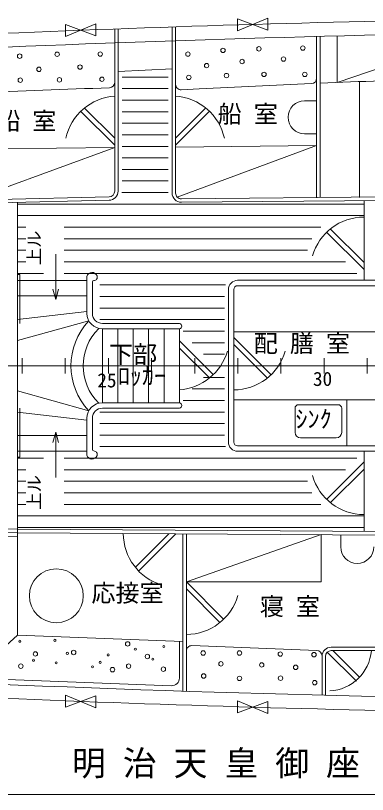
# Model space of a CAD drawing. Units: millimetres, scale not verified. Extents: x -51052 to 51048, y -29700 to 29700.
# Drawn here: x -25262 to -20697, y -10559 to -445 of the extents above; entities that cross this region are included whole.
import ezdxf
from ezdxf.enums import TextEntityAlignment as Align

# ---------------------------------------------------------------- set-up
doc = ezdxf.new("R2010")
doc.units = ezdxf.units.MM
doc.header["$LTSCALE"] = 100
doc.linetypes.add('USER1', pattern=[50.8, 31.75, -6.35, 6.35, -6.35])
doc.linetypes.add('USER2', pattern=[9.525, 6.35, -3.175])
for name, color, linetype, lineweight in [('0-2_sunpou', 7, 'Continuous', 18), ('0-3_keijou', 7, 'Continuous', 18), ('0-5_text', 7, 'Continuous', 18), ('0-6_center', 7, 'USER1', 18), ('0-7_hachi', 7, 'Continuous', 18)]:
    doc.layers.add(name, color=color, linetype=linetype, lineweight=lineweight)
doc.styles.add('ＭＳ ゴシック', font='')
doc.styles.get('ＭＳ ゴシック').set_extended_font_data('MS Gothic')

msp = doc.modelspace()

# ---------------------------------------------------------------- linework, layer by layer
at = {"layer": '0-2_sunpou'}
for p, q in [((-25178.5, -4893.1), (-25178.5, -5093.1)), ((-24618.5, -4893.1), (-24618.5, -5093.1)), ((-24058.5, -4893.1), (-24058.5, -5093.1)), ((-23498.5, -4893.1), (-23498.5, -5093.1)), ((-22938.5, -4893.1), (-22938.5, -5093.1)), ((-22378.5, -4893.1), (-22378.5, -5093.1)), ((-21818.5, -4893.1), (-21818.5, -5093.1)), ((-21258.5, -4893.1), (-21258.5, -5093.1)), ((-20698.5, -4893.1), (-20698.5, -5093.1)), ((-41375, -4993.1), (34822.1, -4993.1))]:
    msp.add_line(p, q, dxfattribs=at)
msp.add_lwpolyline([(-25891.4, -10559), (-18795.5, -10559), (-18988.7, -10507.2)], dxfattribs=at)
at = {"layer": '0-3_keijou'}
for p, q in [((-23231.4, -592.6), (-23231.4, -2749.3)), ((-23186.4, -1339.1), (-23186.4, -591.1)), ((-23976.4, -619), (-23976.4, -1312)), ((-23931.4, -617.4), (-23931.4, -2724.1)), ((-21091.4, -1314.8), (-19185.5, -668.5)), ((-21356.4, -716.9), (-21356.4, -1259.3)), ((-21311.4, -715.7), (-21311.4, -2807.6)), ((-21091.4, -715.7), (-21091.4, -1314.8)), ((-23231.4, -1138.5), (-23931.4, -1173.2)), ((-23976.4, -1312), (-23976.4, -2724.1)), ((-21356.4, -1259.3), (-21356.4, -2808)), ((-20801.4, -1302.5), (-20801.4, -2807.6)), ((-23186.4, -1339.1), (-23186.4, -2749.3)), ((-22878.4, -1397.3), (-23113, -1409)), ((-21356.4, -1550.8), (-21511.4, -1550.8)), ((-23976.4, -2127.5), (-24414.4, -1689.5)), ((-23976.4, -2035.6), (-24366.2, -1645.8)), ((-23186.4, -2035.6), (-22796.6, -1645.8)), ((-23186.4, -2127.5), (-22748.5, -1689.5)), ((-21356.4, -1980.8), (-21511.4, -1980.8)), ((-27721.4, -2196.5), (-23976.4, -2159.9)), ((-23186.4, -2152.2), (-21356.4, -2134.3)), ((-27644.7, -2880.7), (-24049.7, -2799)), ((-23110.7, -2824.3), (-19259.8, -2788.5)), ((-27643.7, -2925.7), (-24048.7, -2844)), ((-25236.3, -2871), (-25236.3, -8490.3)), ((-23110.3, -2869.3), (-19259.4, -2833.4)), ((-20741.1, -3882.7), (-20741.1, -2847.3)), ((-20741.1, -3652), (-21175.9, -3217.2)), ((-20741.1, -3743.9), (-21224, -3261)), ((-25236.3, -3663.1), (-25236.3, -6323.1)), ((-25206.3, -3806.6), (-25236.3, -3806.6)), ((-24336.3, -3832.8), (-24336.3, -4313.1)), ((-24336.3, -3886.6), (-25236.3, -3886.6)), ((-24266.3, -3903.4), (-24266.3, -4313.1)), ((-22381.3, -3882.7), (-19592, -3882.7)), ((-22501.3, -4002.7), (-22501.3, -4993.1)), ((-22431.3, -4002.7), (-22431.3, -4993.1)), ((-22381.3, -3952.7), (-19776.3, -3952.7)), ((-24336.3, -4086.6), (-25236.3, -4086.6)), ((-24336.3, -4286.6), (-25236.3, -4391.8)), ((-24311.5, -4409.5), (-25236.3, -4666.1)), ((-24136.3, -4443.1), (-23136.3, -4443.1)), ((-24136.3, -4513.1), (-23136.3, -4513.1)), ((-24136.3, -5473.1), (-24136.3, -4513.1)), ((-23936.3, -5473.1), (-23936.3, -4513.1)), ((-23736.3, -5473.1), (-23736.3, -4513.1)), ((-23536.3, -5473.1), (-23536.3, -4513.1)), ((-23336.3, -5473.1), (-23336.3, -4513.1)), ((-23136.3, -5473.1), (-23136.3, -4513.1)), ((-22431.3, -4623.8), (-21948.3, -5106.8)), ((-23136.3, -4670.6), (-22700.1, -5106.8)), ((-22431.3, -4715.8), (-21996.5, -5150.6)), ((-23136.3, -4762.5), (-22748.2, -5150.6)), ((-22501.3, -5983.4), (-22501.3, -4993.1)), ((-22431.3, -5983.4), (-22431.3, -4993.1)), ((-24311.5, -5576.7), (-25236.3, -5320)), ((-22431.3, -5433.4), (-20344.2, -5433.4)), ((-20966.3, -6033.4), (-20966.3, -5433.4)), ((-24136.3, -5473.1), (-23136.3, -5473.1)), ((-24136.3, -5543.1), (-23136.3, -5543.1)), ((-21636.3, -5858.4), (-21636.3, -5543.4)), ((-21591.3, -5498.4), (-21076.3, -5498.4)), ((-21031.3, -5858.4), (-21031.3, -5543.4)), ((-24336.3, -5699.6), (-25236.3, -5594.3)), ((-24336.3, -6153.3), (-24336.3, -5673.1)), ((-24266.3, -6082.7), (-24266.3, -5673.1)), ((-24336.3, -5899.6), (-25236.3, -5899.6)), ((-21566.3, -5928.4), (-21101.3, -5928.4)), ((-22381.3, -6033.4), (-19776.3, -6033.4)), ((-24336.3, -6099.6), (-25236.3, -6099.6)), ((-22381.3, -6103.4), (-19592, -6103.4)), ((-20741.1, -6103.4), (-20741.1, -7138.9)), ((-25206.3, -6179.6), (-25236.3, -6179.6)), ((-20741.1, -6242.2), (-21224, -6725.2)), ((-20741.1, -6334.2), (-21175.9, -6769)), ((-27643.7, -7060.4), (-25236.3, -7115.1)), ((-27644.7, -7105.4), (-25236.3, -7160.1)), ((-25236.7, -7115.1), (-18914.7, -7154.9)), ((-25236.3, -7160.1), (-18915, -7200.3)), ((-23273.6, -7173.2), (-23708.4, -7608)), ((-23181.7, -7173.2), (-23664.6, -7656.2)), ((-23091.4, -9217.7), (-23091.4, -7173.8)), ((-23046.4, -8697), (-23046.4, -7174.1)), ((-25846.4, -7196.3), (-25236.3, -7210.1)), ((-21044, -7189.5), (-21044, -7344.5)), ((-23046.4, -7799.1), (-22563.5, -8282)), ((-23046.4, -7891), (-22611.6, -8325.8)), ((-25818.5, -9020.4), (-25236.3, -8490.3)), ((-25236.3, -8490.3), (-23091.4, -8572.5)), ((-23136.4, -9047.3), (-23136.4, -8570.8)), ((-23046.4, -9219.2), (-23046.4, -8697)), ((-21353.8, -8689.2), (-22973.8, -8627.1)), ((-21166.4, -8646.8), (-19706.4, -8646.8)), ((-21166.4, -8691.8), (-19706.4, -8691.8)), ((-21146.9, -8691.8), (-20797, -9041.8)), ((-21286.4, -9271.1), (-21286.4, -8766.8)), ((-21241.4, -9272.3), (-21241.4, -8766.8)), ((-21218.2, -8712.5), (-20840.7, -9089.9)), ((-25750.3, -9051), (-23240.3, -9147.2))]:
    msp.add_line(p, q, dxfattribs=at)
at = {"layer": '0-3_keijou', "linetype": 'USER2'}
for p, q in [((-25206.3, -3806.6), (-25206.3, -4657.8)), ((-25206.3, -6179.6), (-25206.3, -5328.4))]:
    msp.add_line(p, q, dxfattribs=at)
at = {"layer": '0-3_keijou'}
for points in [[(-22384.7, -486.6), (-21991.1, -633.5), (-21991.1, -477.5), (-22384.7, -642.6)], [(-24615, -562), (-24221.4, -708.8), (-24221.4, -552.8), (-24615, -718)], [(-24615, -9424.2), (-24221.4, -9277.3), (-24221.4, -9433.3), (-24615, -9268.2)], [(-22384.7, -9499.5), (-21991.1, -9352.7), (-21991.1, -9508.7), (-22384.7, -9343.5)]]:
    msp.add_lwpolyline(points, close=True, dxfattribs=at)
for points in [[(-22431.3, -4552.7), (-20344.2, -4552.7), (-20344.2, -4638.1)], [(-23046.4, -7799.1), (-21296.4, -7799.1), (-21296.4, -7185.2)]]:
    msp.add_lwpolyline(points, dxfattribs=at)
for centre, radius in [((-22571, -897.3), 28.8), ((-22104.8, -876.6), 28.8), ((-21534.8, -867.4), 28.8), ((-25209, -972.3), 28.8), ((-24723.1, -947.5), 28.8), ((-24163.9, -944.8), 28.8), ((-23026.4, -945.5), 28.8), ((-21786.1, -1009.8), 28.8), ((-24425.8, -1113.8), 28.8), ((-22783.7, -1094.4), 28.8), ((-22323.8, -1041.9), 28.8), ((-24959.3, -1142.8), 28.8), ((-22526.1, -1224.1), 28.8), ((-22038.9, -1208.8), 28.8), ((-21509.2, -1208.8), 28.8), ((-25201.5, -1284), 28.8), ((-24693.1, -1280.1), 28.8), ((-24142.1, -1271.9), 28.8), ((-23014.7, -1248.3), 28.8), ((-24733.7, -7979), 350), ((-25208, -8570.1), 13.6), ((-24751.7, -8558.2), 13.6), ((-23807.9, -8604.3), 28.8), ((-24508.8, -8715.4), 28.8), ((-23709, -8672), 13.6), ((-23339.1, -8637.6), 13.6), ((-22828.4, -8722.7), 28.8), ((-22357.5, -8722.7), 28.8), ((-25004.7, -8734.4), 28.8), ((-24591.3, -8727.1), 13.6), ((-24060.6, -8747.8), 13.6), ((-23551.6, -8767.9), 28.8), ((-23481.6, -8802.9), 13.6), ((-21827.9, -8736.5), 28.8), ((-21389.8, -8743.8), 28.8), ((-25194.1, -8892.9), 28.8), ((-25028.6, -8816.9), 13.6), ((-24734.9, -8850.6), 13.6), ((-24265, -8901.6), 13.6), ((-24163.9, -8844.2), 13.6), ((-23795.6, -8892.9), 28.8), ((-22598.1, -8863.6), 28.8), ((-22068.5, -8877.3), 28.8), ((-21628.5, -8908.3), 28.8), ((-24004.8, -8939.1), 28.8), ((-23344.1, -8932.3), 28.8), ((-22821.6, -9021.6), 28.8), ((-22357.5, -9052.5), 28.8), ((-21824.4, -9049.1), 28.8), ((-21381, -9107.5), 28.8)]:
    msp.add_circle(centre, radius, dxfattribs=at)
for centre, radius, start, end in [((-14402.7, -264045.1), 263600, 90, 92.84014), ((-14402.7, -264045.1), 263420, 91.04034, 92.84014), ((-24046.4, -1312), 70, 272.10212, 0), ((-21426.4, -1259.3), 70, 272.52255, 0), ((-9857.7, -263854.6), 262780, 92.15283, 92.49813), ((-14402.7, -264045.1), 262840, 92.10212, 92.47944), ((-23116.4, -1339.1), 70, 180, 272.84014), ((-9857.7, -263854.6), 262780, 92.52255, 92.84014), ((-23928.2, -2188.3), 698.8, 93.95986, 167.66246), ((-23234.7, -2188.3), 698.8, 12.33754, 86.04014), ((-21511.4, -1765.8), 215, 90, 270), ((-24051.4, -2724.1), 75, 271.30195, 0), ((-24051.4, -2724.1), 120, 271.30195, 0), ((-23111.4, -2749.3), 120, 180, 270.53384), ((-23111.4, -2749.3), 75, 180, 270.53384), ((-20737.8, -3759.7), 698.8, 90.26722, 163.96981), ((-24270, -3849.3), 68.4, 19.44402, 166.03957), ((-24246.9, -3842.6), 44.4, 269.93169, 21.18985), ((-24247, -3906.6), 19.6, 89.93169, 170.61001), ((-22381.3, -4002.7), 120, 90, 180), ((-22381.3, -4002.7), 50, 90, 180), ((-24136.3, -4313.1), 200, 180, 270), ((-24136.3, -4313.1), 130, 180, 270), ((-23693.5, -4993.1), 850, 136.63974, 223.36026), ((-23141.7, -4478.1), 35.4, 278.79741, 81.20259), ((-23693.5, -4993.1), 690, 135.25985, 224.74015), ((-23186.3, -4608), 698.8, 274.10118, 343.96981), ((-22434.6, -4608), 698.8, 270.26722, 343.96981), ((-24136.3, -5673.1), 200, 90, 180), ((-24136.3, -5673.1), 130, 90, 180), ((-23141.7, -5508.1), 35.4, 278.79741, 81.20259), ((-21591.3, -5543.4), 45, 90, 180), ((-21076.3, -5543.4), 45, 360, 90), ((-21566.3, -5858.4), 70, 180, 270), ((-21101.3, -5858.4), 70, 270, 360), ((-22381.3, -5983.4), 120, 180, 270), ((-22381.3, -5983.4), 50, 180, 270), ((-24270, -6136.8), 68.4, 193.96043, 340.55598), ((-24247, -6079.5), 19.6, 189.38999, 270.06831), ((-24246.9, -6143.5), 44.4, 338.81015, 90.06831), ((-20737.8, -6226.4), 698.8, 196.03019, 269.73278), ((-23165.8, -7169.9), 698.8, 179.91114, 253.61373), ((-20829, -7344.5), 215, 180, 0), ((-23049.7, -7783.3), 698.8, 270.26722, 343.96981), ((-22976.4, -8697), 70, 87.80452, 180), ((-21356.4, -8759.1), 70, 0, 87.80452), ((-21166.4, -8766.8), 120, 90, 180), ((-21166.4, -8766.8), 75, 90, 180), ((-21217.8, -8643.2), 573.6, 273.0844, 355.14577), ((-14402.7, 254058.9), 263420, 267.15986, 269.37514), ((-23236.4, -9047.3), 100, 267.80452, 360), ((-14402.7, 254058.9), 263600, 267.15986, 270)]:
    msp.add_arc(centre, radius, start, end, dxfattribs=at)
at = {"layer": '0-5_text'}
for p, q in [((-24741.9, -4131.2), (-24741.9, -3544.5)), ((-24741.9, -4131.2), (-24778.1, -3996)), ((-24741.9, -4131.2), (-24705.7, -3996)), ((-24741.9, -5855), (-24778.1, -5990.1)), ((-24741.9, -5855), (-24741.9, -6441.7)), ((-24741.9, -5855), (-24705.7, -5990.1))]:
    msp.add_line(p, q, dxfattribs=at)
at = {"layer": '0-6_center'}
for p, q in [((-25846.4, -2839.9), (-23976.4, -2159.9)), ((-23164.2, -2802.6), (-21356.4, -2134.3)), ((-23046.4, -7799.1), (-21296.4, -7185.2))]:
    msp.add_line(p, q, dxfattribs=at)
at = {"layer": '0-7_hachi'}
for p, q in [((-23281.4, -1243.1), (-23881.4, -1243.1)), ((-23281.4, -1393.1), (-23881.4, -1393.1)), ((-23281.4, -1543.1), (-23881.4, -1543.1)), ((-23281.4, -1693.1), (-23881.4, -1693.1)), ((-23281.4, -1843.1), (-23881.4, -1843.1)), ((-23281.4, -1993.1), (-23881.4, -1993.1)), ((-23281.4, -2143.1), (-23881.4, -2143.1)), ((-23281.4, -2293.1), (-23881.4, -2293.1)), ((-23281.4, -2443.1), (-23881.4, -2443.1)), ((-23281.4, -2593.1), (-23881.4, -2593.1)), ((-23281.4, -2743.1), (-23882.5, -2743.1)), ((-20741.1, -2893.1), (-25236.3, -2893.1)), ((-20741.1, -3043.1), (-25236.3, -3043.1)), ((-25131.1, -3193.1), (-25236.3, -3193.1)), ((-21300.9, -3193.1), (-24631.9, -3193.1)), ((-25131.1, -3343.1), (-25236.3, -3343.1)), ((-21419.4, -3343.1), (-24631.9, -3343.1)), ((-25131.1, -3493.1), (-25236.3, -3493.1)), ((-21476.7, -3493.1), (-24631.9, -3493.1)), ((-25131.1, -3643.1), (-25236.3, -3643.1)), ((-20983.3, -3643.1), (-24631.9, -3643.1)), ((-24899.9, -3793.1), (-25236.3, -3793.1)), ((-20833.3, -3793.1), (-24631.9, -3793.1)), ((-22540.5, -3943.1), (-24168.7, -3943.1)), ((-22551.3, -4093.1), (-24168.7, -4093.1)), ((-22551.3, -4243.1), (-24168.7, -4243.1)), ((-22551.3, -4393.1), (-24168.7, -4393.1)), ((-22551.3, -4543.1), (-23086.6, -4543.1)), ((-22551.3, -4693.1), (-22972.4, -4693.1)), ((-22551.3, -4843.1), (-22822.4, -4843.1)), ((-22551.3, -5143.1), (-22822.4, -5143.1)), ((-22551.3, -5293.1), (-22972.4, -5293.1)), ((-22551.3, -5443.1), (-23086.6, -5443.1)), ((-22551.3, -5593.1), (-24168.7, -5593.1)), ((-22551.3, -5743.1), (-24168.7, -5743.1)), ((-22551.3, -5893.1), (-24168.7, -5893.1)), ((-22540.5, -6043.1), (-24168.7, -6043.1)), ((-24899.9, -6193.1), (-25236.3, -6193.1)), ((-20833.3, -6193.1), (-24631.9, -6193.1)), ((-25131.1, -6343.1), (-25236.3, -6343.1)), ((-20983.3, -6343.1), (-24631.9, -6343.1)), ((-25131.1, -6493.1), (-25236.3, -6493.1)), ((-21476.7, -6493.1), (-24631.9, -6493.1)), ((-25131.1, -6643.1), (-25236.3, -6643.1)), ((-21419.4, -6643.1), (-24631.9, -6643.1)), ((-25131.1, -6793.1), (-25236.3, -6793.1)), ((-21300.9, -6793.1), (-24631.9, -6793.1)), ((-20741.1, -6943.1), (-25236.3, -6943.1)), ((-20741.1, -7093.1), (-25236.3, -7093.1))]:
    msp.add_line(p, q, dxfattribs=at)

# ---------------------------------------------------------------- texts
at = {"layer": '0-2_sunpou', "style": 'ＭＳ ゴシック'}
for s, height, p in [('25', 183.3, (-24202, -5328.7)), ('30', 183.3, (-21403.9, -5309.6)), ('明 治 天 皇 御 座 所', 322.6, (-24531, -10410.7))]:
    msp.add_text(s, height=height, dxfattribs=at).set_placement(p, align=Align.BOTTOM_LEFT)
at = {"layer": '0-5_text', "style": 'ＭＳ ゴシック'}
for s, p in [('船 室', (-22640.2, -1906.6)), ('船 室', (-25513.5, -1996.4)), ('配 膳 室', (-22171.5, -4885.4)), ('下部', (-24050.1, -5027.8)), ('ﾛｯｶｰ', (-23935.1, -5305.3)), ('ｼﾝｸ', (-21630.3, -5867.4)), ('応接室', (-24278.4, -8127.1)), ('寝 室', (-22092.6, -8301.3))]:
    msp.add_text(s, height=229.1, dxfattribs=at).set_placement(p, align=Align.BOTTOM_LEFT)
for p in [(-24888.4, -3687.6), (-24888.4, -6861.9), (-24888.4, -6861.9)]:
    msp.add_text('上ル', height=165, rotation=90, dxfattribs=at).set_placement(p, align=Align.BOTTOM_LEFT)

doc.saveas('drawing.dxf')
